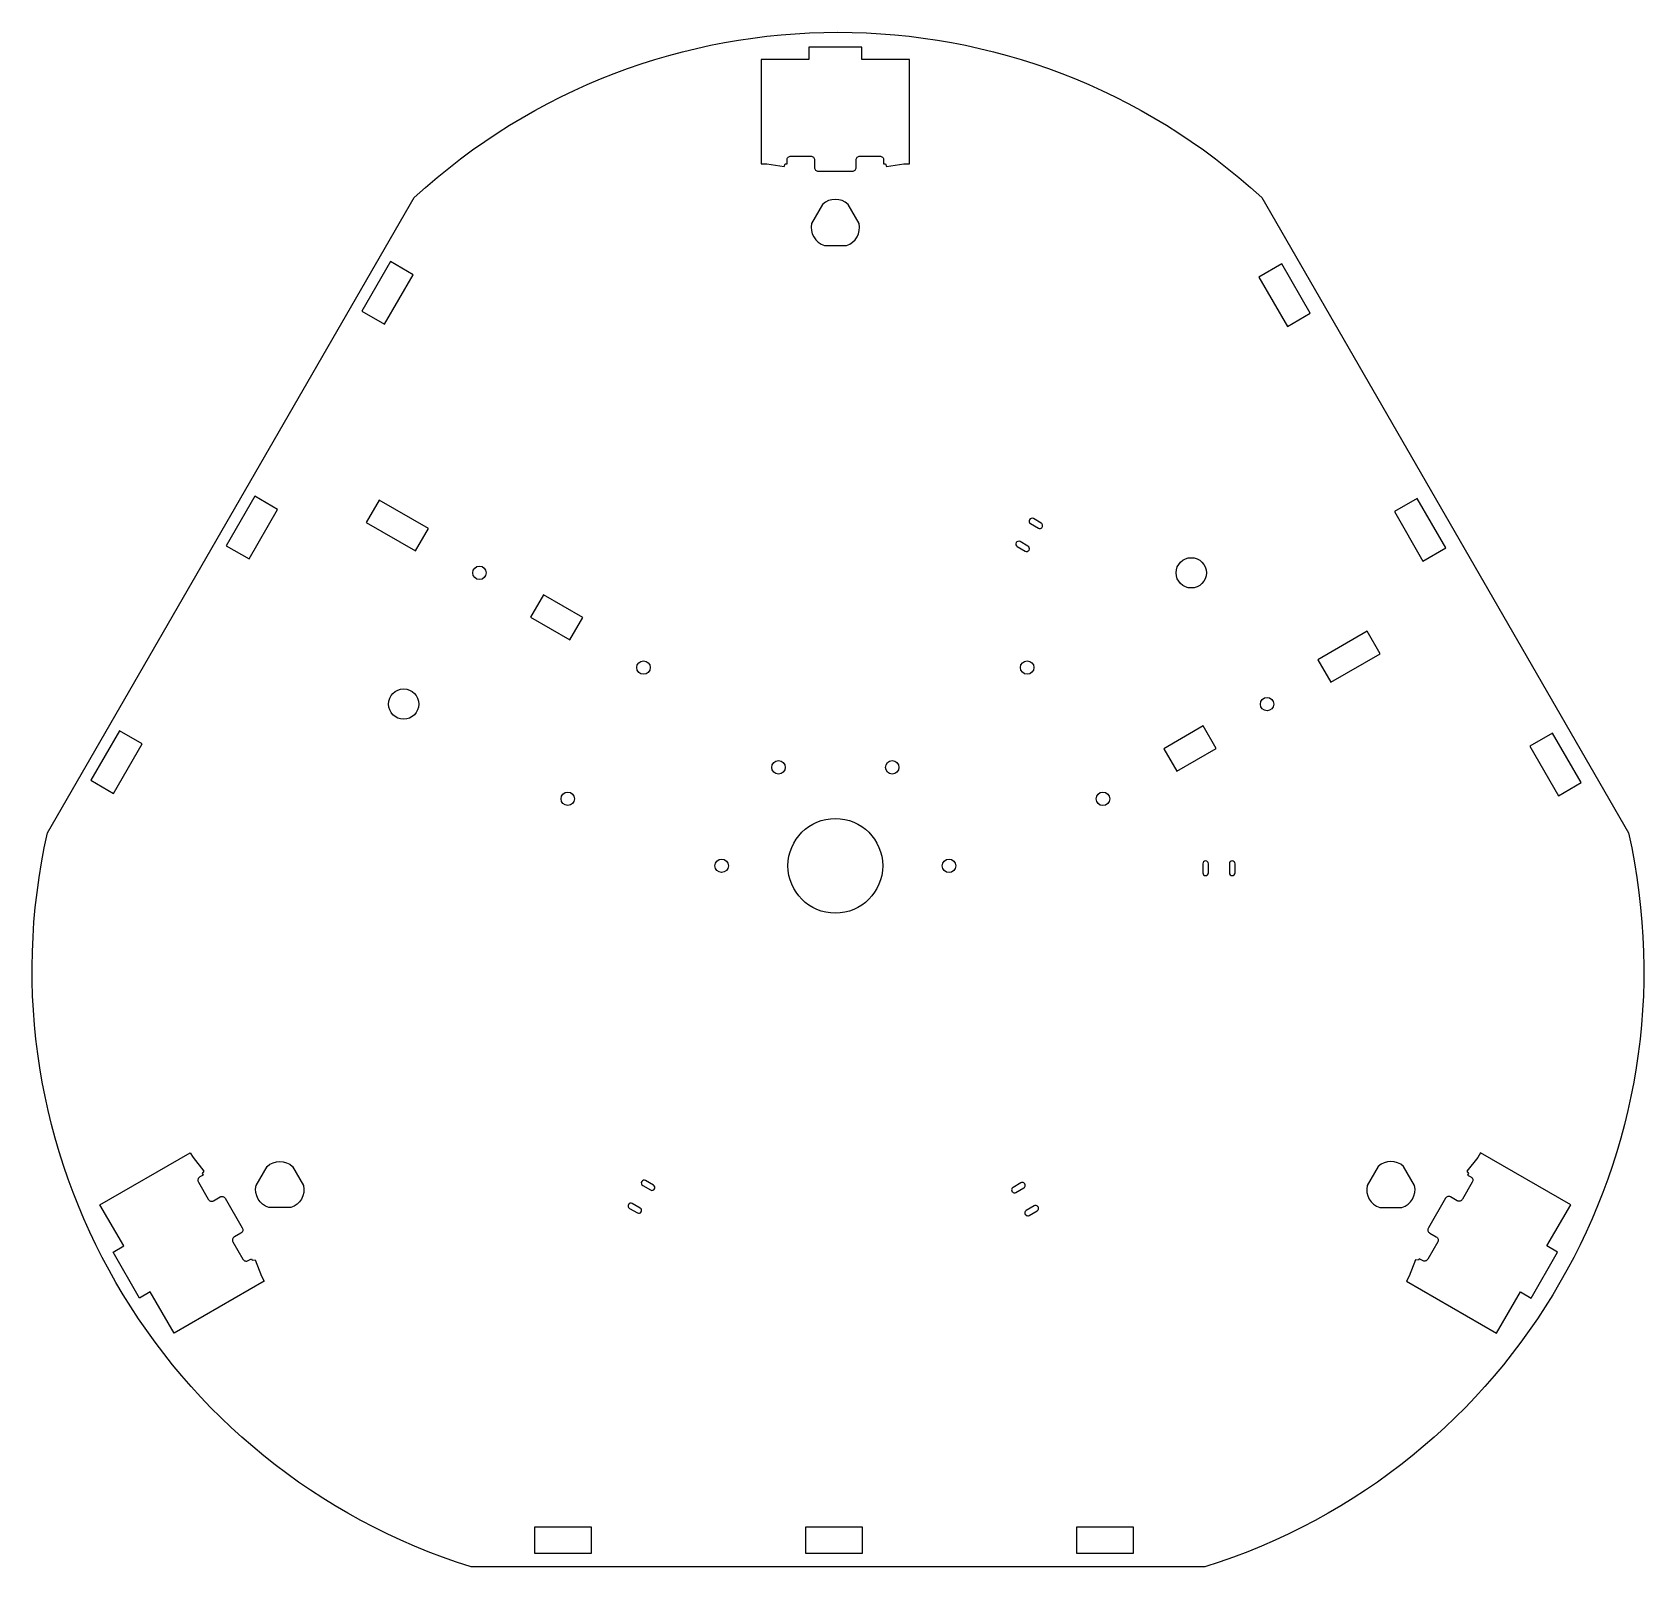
# Model space of a CAD drawing. Header units: inches. Extents: x 0 to 425, y 0 to 405.
import ezdxf

# ---------------------------------------------------------------- set-up
doc = ezdxf.new("R2010")
doc.units = ezdxf.units.IN
doc.header["$MEASUREMENT"] = 0
doc.linetypes.add('Continuous2', pattern=[0])

msp = doc.modelspace()

# ---------------------------------------------------------------- linework, layer by layer
at = {"linetype": 'Continuous2', "lineweight": -3}
for points in [[(100.82, 361.34, -0.390473), (324.44, 361.34), (421.25, 193.66, -0.390473), (309.44, 0), (115.82, 0, -0.390473), (4.01, 193.66)], [(224.68, 371.3), (224.68, 370.3), (225.18, 370.3), (225.45, 369.6), (229.99, 370.3), (231.49, 370.3), (231.49, 397.8), (218.93, 397.8), (218.93, 401.05), (204.93, 401.05), (204.93, 397.8), (192.37, 397.8), (192.37, 370.3), (193.87, 370.3), (198.42, 369.6), (198.68, 370.3), (199.18, 370.3), (199.18, 371.3, -0.414214), (200.18, 372.3), (205.43, 372.3, -0.414214), (206.43, 371.3), (206.43, 369.3, 0.414214), (207.43, 368.3), (216.43, 368.3, 0.414214), (217.43, 369.3), (217.43, 371.3, -0.414214), (218.43, 372.3), (223.68, 372.3, -0.414214)], [(218.19, 354.53), (215.29, 359.57, 0.390473), (208.58, 359.57), (205.67, 354.53, 0.390473), (209.03, 348.73), (214.84, 348.73, 0.390473)], [(266.26, 275.42), (264.18, 276.62, 1), (263.43, 275.32), (265.51, 274.12, 1)], [(262.76, 269.36), (260.68, 270.56, 1), (259.93, 269.26), (262.01, 268.06, 1)], [(310.4, 183.16), (310.4, 185.56, 1), (308.9, 185.56), (308.9, 183.16, 1)], [(317.4, 183.16), (317.4, 185.56, 1), (315.9, 185.56), (315.9, 183.16, 1)], [(44.22, 102.89, 0.414214), (43.85, 101.53), (46.47, 96.98, 0.414214), (47.84, 96.61), (49.57, 97.61, -0.414214), (50.94, 97.25), (55.44, 89.45, -0.414214), (55.07, 88.09), (53.34, 87.09, 0.414214), (52.97, 85.72), (55.6, 81.17, 0.414214), (56.97, 80.81), (57.83, 81.31), (58.08, 80.88), (58.82, 80.99), (60.49, 76.71), (61.24, 75.41), (37.42, 61.66), (31.14, 72.54), (28.33, 70.91), (21.33, 83.04), (24.14, 84.66), (17.86, 95.54), (41.68, 109.29), (42.43, 107.99), (45.31, 104.41), (44.83, 103.82), (45.08, 103.39)], [(68.69, 105.65), (71.59, 100.62, -0.390473), (68.24, 94.81), (62.43, 94.81, -0.390473), (59.08, 100.62), (61.98, 105.65, -0.390473)], [(355.62, 94.81), (361.43, 94.81, 0.390473), (364.79, 100.62), (361.88, 105.65, 0.390473), (355.17, 105.65), (352.27, 100.62, 0.390473)], [(378.56, 104.41), (379.03, 103.82), (378.78, 103.39), (379.65, 102.89, -0.414214), (380.01, 101.53), (377.39, 96.98, -0.414214), (376.02, 96.61), (374.29, 97.61, 0.414214), (372.92, 97.25), (368.42, 89.45, 0.414214), (368.79, 88.09), (370.52, 87.09, -0.414214), (370.89, 85.72), (368.26, 81.17, -0.414214), (366.9, 80.81), (366.03, 81.31), (365.78, 80.88), (365.04, 80.99), (363.38, 76.71), (362.63, 75.41), (386.44, 61.66), (392.72, 72.54), (395.54, 70.91), (402.54, 83.04), (399.72, 84.66), (406, 95.54), (382.19, 109.29), (381.44, 107.99)], [(161.1, 100.64), (163.18, 99.44, 1), (163.93, 100.74), (161.85, 101.94, 1)], [(259.57, 98.8), (261.65, 100, 1), (260.9, 101.3), (258.82, 100.1, 1)], [(157.6, 94.58), (159.68, 93.38, 1), (160.43, 94.68), (158.35, 95.88, 1)], [(263.07, 92.74), (265.15, 93.94, 1), (264.4, 95.24), (262.32, 94.04, 1)]]:
    msp.add_lwpolyline(points, format="xyb", close=True, dxfattribs=at)
for points in [[(94.5, 344.46), (86.97, 331.41), (92.97, 327.96), (100.5, 341)], [(337.24, 330.81), (329.71, 343.85), (323.72, 340.39), (331.25, 327.35)], [(58.75, 282.54), (51.22, 269.49), (57.21, 266.03), (64.74, 279.08)], [(101.14, 268.1), (104.57, 274.04), (91.58, 281.54), (88.15, 275.6)], [(372.99, 268.89), (365.46, 281.93), (359.47, 278.47), (367, 265.43)], [(141.84, 244.6), (145.27, 250.54), (134.88, 256.54), (131.45, 250.6)], [(342.72, 233.46), (355.72, 240.96), (352.29, 246.9), (339.29, 239.4)], [(298.59, 215.9), (302.02, 209.96), (312.41, 215.96), (308.98, 221.9)], [(23, 220.62), (15.47, 207.57), (21.46, 204.11), (28.99, 217.16)], [(408.74, 206.97), (401.21, 220.01), (395.22, 216.55), (402.75, 203.51)], [(147.61, 10.49), (132.55, 10.49), (132.55, 3.58), (147.61, 3.58)], [(204.05, 3.58), (219.11, 3.58), (219.11, 10.49), (204.05, 10.49)], [(275.55, 3.58), (290.61, 3.58), (290.61, 10.49), (275.55, 10.49)]]:
    msp.add_lwpolyline(points, close=True, dxfattribs=at)
for centre, radius in [((118.01, 262.32), 1.77), ((305.85, 262.32), 4), ((161.31, 237.32), 1.78), ((262.55, 237.32), 1.77), ((98.01, 227.68), 4), ((325.85, 227.68), 1.77), ((196.93, 210.98), 1.78), ((226.93, 210.98), 1.77), ((141.31, 202.68), 1.77), ((282.55, 202.68), 1.78), ((211.93, 185), 12.5), ((181.93, 185), 1.77), ((241.93, 185), 1.78)]:
    msp.add_circle(centre, radius, dxfattribs=at)

doc.saveas('drawing.dxf')
